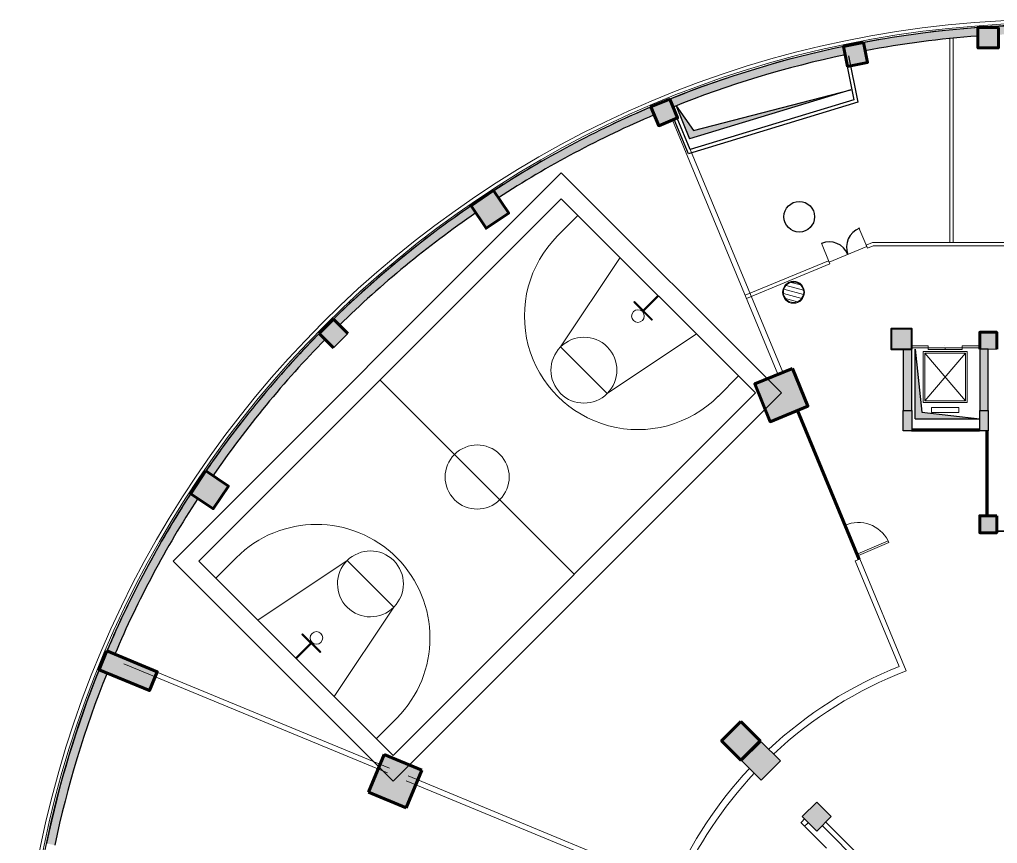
# Model space of a CAD drawing. Header units: inches. Extents: x -7958 to 7064, y 2 to 5825.
# Drawn here: x -7958 to -5081, y 3400 to 5825 of the extents above; entities that cross this region are included whole.
import ezdxf

# ---------------------------------------------------------------- set-up
doc = ezdxf.new("R2010")
doc.units = ezdxf.units.IN
doc.header["$MEASUREMENT"] = 0
doc.header["$PDMODE"] = 2
doc.header["$PDSIZE"] = 0.1
doc.linetypes.add('DUZ', pattern=[0])
doc.layers.add('00-DIŞCAM', color=7, linetype='Continuous', lineweight=35, true_color=0x0061c2)
doc.layers.add('A-CAM', color=4, linetype='Continuous')
for name, color, linetype, lineweight in [('K-P', 1, 'Continuous', 20), ('KOL', 4, 'Continuous', 20), ('M-CAM', 142, 'Continuous', 15), ('M-CEVRE', 57, 'DUZ', 13), ('S-DUVAR', 7, 'Continuous', 20), ('SOLID', 15, 'Continuous', 30)]:
    doc.layers.add(name, color=color, linetype=linetype, lineweight=lineweight)

msp = doc.modelspace()

# ---------------------------------------------------------------- hatches: boundary and pattern name
at = {"layer": 'M-CAM'}
h = msp.add_hatch(dxfattribs=at)
h.set_pattern_fill('ANSI31', color=256, scale=100, angle=-60, style=0)
h.set_pattern_definition([(345, (113854.477, -337795.905), (3.23523806, 12.07407283), [])])
edge = h.paths.add_edge_path()
edge.add_arc((-5681, 5022.1), 30, 0, 360)
at = {"layer": 'SOLID'}
for points in [[(-4292.7, 5745.6), (-4292.7, 5745.6), (-4292.7, 5745.6), (-4304.4, 5686.7), (-4363.2, 5698.4), (-4356.4, 5732.6, 0.027867), (-4688.3, 5776.2), (-4688.3, 5741.3), (-4748.3, 5741.3), (-4748.3, 5780.1, 0.011239), (-4883.3, 5784.5), (-4883.3, 5749.5), (-4943.3, 5749.5), (-4943.3, 5784.5, 0.011239), (-5078.3, 5780.1), (-5078.3, 5741.3), (-5138.3, 5741.3), (-5138.3, 5776.2, 0.027862), (-5470.1, 5732.6), (-5463.3, 5698.4), (-5522.1, 5686.7), (-5533.8, 5745.6), (-5475, 5757.3), (-5475, 5757.3), (-5474.9, 5757.1, -0.027729), (-5138.3, 5801.3, -0.007842), (-4943.3, 5809.5), (-4943.3, 5809.5), (-4883.3, 5809.5, -0.007842), (-4688.3, 5801.3, -0.027692), (-4351.5, 5757.3)], [(-4304.4, 5686.7), (-4363.2, 5698.4), (-4356.4, 5732.6, 0.027867), (-4688.3, 5776.2), (-4688.3, 5741.3), (-4748.3, 5741.3), (-4748.3, 5780.1, 0.011239), (-4883.3, 5784.5), (-4883.3, 5749.5), (-4943.3, 5749.5), (-4943.3, 5784.5, 0.011239), (-5078.3, 5780.1), (-5078.3, 5741.3), (-5138.3, 5741.3), (-5138.3, 5776.2, 0.027862), (-5470.1, 5732.6), (-5463.3, 5698.4), (-5522.1, 5686.7), (-5528.9, 5720.9), (-5528.9, 5720.9), (-5528.9, 5720.9), (-5533.8, 5745.6), (-5475, 5757.3), (-5475, 5757.3), (-5474.9, 5757.1, -0.028038), (-5138.3, 5801.3, -0.016048), (-4943.3, 5809.5), (-4943.3, 5809.5), (-4883.3, 5809.5, -0.016108), (-4688.3, 5801.3, -0.028043), (-4351.5, 5757.1), (-4351.5, 5757.3), (-4292.7, 5745.6)], [(-4304.4, 5686.7), (-4363.2, 5698.4), (-4356.4, 5732.6, 0.027867), (-4688.3, 5776.2), (-4688.3, 5741.3), (-4748.3, 5741.3), (-4748.3, 5780.1, 0.011239), (-4883.3, 5784.5), (-4883.3, 5749.5), (-4943.3, 5749.5), (-4943.3, 5784.5, 0.011239), (-5078.3, 5780.1), (-5078.3, 5741.3), (-5138.3, 5741.3), (-5138.3, 5776.2, 0.027862), (-5470.1, 5732.6), (-5463.3, 5698.4), (-5522.1, 5686.7), (-5528.9, 5720.9), (-5528.9, 5720.9), (-5528.9, 5720.9), (-5533.8, 5745.6), (-5475, 5757.3), (-5475, 5757.3), (-5474.9, 5757.1, -0.028038), (-5138.3, 5801.3, -0.016048), (-4943.3, 5809.5), (-4943.3, 5809.5), (-4883.3, 5809.5, -0.016108), (-4688.3, 5801.3, -0.028043), (-4351.5, 5757.1), (-4351.5, 5757.3), (-4292.7, 5745.6)], [(-5138.3, 5776.2), (-5138.3, 5801.3, 0.028038), (-5474.9, 5757.1), (-5470.1, 5732.6, -0.027862)], [(-5138.3, 5776.2), (-5138.3, 5801.3, 0.028038), (-5474.9, 5757.1), (-5470.1, 5732.6, -0.027862)], [(-5138.3, 5741.3), (-5078.3, 5741.3), (-5078.3, 5801.3), (-5138.3, 5801.3)], [(-5138.3, 5741.3), (-5078.3, 5741.3), (-5078.3, 5801.3), (-5138.3, 5801.3)], [(-5475, 5757.3), (-5533.8, 5745.6), (-5522.1, 5686.7), (-5463.3, 5698.4)], [(-5475, 5757.3), (-5533.8, 5745.6), (-5522.1, 5686.7), (-5463.3, 5698.4)], [(-5528.9, 5720.9), (-5533.8, 5745.4, 0.044165), (-6045, 5590.3), (-6035.5, 5567.2, -0.044124)], [(-5528.9, 5720.9), (-5533.8, 5745.4, 0.044165), (-6045, 5590.3), (-6035.5, 5567.2, -0.044124)], [(-5528.9, 5720.9), (-5533.8, 5745.4, 0.044165), (-6045, 5590.3), (-6035.5, 5567.2, -0.044124)], [(-5510.5, 5618.6), (-5975, 5498.4), (-6023.2, 5566.8, 0.000097), (-6024.3, 5566.3), (-5986.7, 5474)], [(-6045.1, 5590.5), (-6100.5, 5567.5), (-6077.6, 5512.1), (-6022.1, 5535)], [(-6022.1, 5535), (-6045.1, 5590.5), (-6100.5, 5567.5), (-6077.6, 5512.1)], [(-6022.1, 5535), (-6045.1, 5590.5), (-6100.5, 5567.5), (-6077.6, 5512.1)], [(-6090.9, 5544.3), (-6100.5, 5567.4, 0.043339), (-6563.2, 5321), (-6549.3, 5300.2, -0.043291)], [(-6563.2, 5321), (-6549.3, 5300.2, -0.043291), (-6090.9, 5544.3), (-6100.5, 5567.4, 0.043339)], [(-6563.2, 5321), (-6549.3, 5300.2, -0.043291), (-6090.9, 5544.3), (-6100.5, 5567.4, 0.043339)], [(-6585.5, 5210.3), (-6518.9, 5254.7), (-6563.4, 5321.2), (-6629.9, 5276.8)], [(-6585.5, 5210.3), (-6518.9, 5254.7), (-6563.4, 5321.2), (-6629.9, 5276.8)], [(-6585.5, 5210.3), (-6518.9, 5254.7), (-6563.4, 5321.2), (-6629.9, 5276.8)], [(-6615.9, 5255.8), (-6629.8, 5276.6, 0.042512), (-7027.3, 4950.3), (-7034.4, 4943.2), (-7016.8, 4925.6, -0.043291)], [(-6615.9, 5255.8), (-6629.8, 5276.6, 0.042512), (-7027.3, 4950.3), (-7034.4, 4943.2), (-7016.8, 4925.6, -0.043291)], [(-6615.9, 5255.8), (-6629.8, 5276.6, 0.042512), (-7027.3, 4950.3), (-7034.4, 4943.2), (-7016.8, 4925.6, -0.043291)], [(-7034.4, 4943.2), (-7077, 4900.9), (-7034.6, 4858.5), (-6992.1, 4900.9)], [(-7077, 4900.9), (-7034.6, 4858.5), (-6992.1, 4900.9), (-7034.4, 4943.2)], [(-7077, 4900.9), (-7034.6, 4858.5), (-6992.1, 4900.9), (-7034.4, 4943.2)], [(-7059.2, 4883.2), (-7076.9, 4900.9, 0.043339), (-7410.2, 4496.1), (-7389.4, 4482.2, -0.043291)], [(-7059.2, 4883.2), (-7076.9, 4900.9, 0.043339), (-7410.2, 4496.1), (-7389.4, 4482.2, -0.043291)], [(-7059.2, 4883.2), (-7076.9, 4900.9, 0.043339), (-7410.2, 4496.1), (-7389.4, 4482.2, -0.043291)], [(-5393.3, 4854.6), (-5333.3, 4854.6), (-5333.3, 4914.6), (-5393.3, 4914.6)], [(-5333.3, 4914.6), (-5393.3, 4914.6), (-5393.3, 4854.6), (-5333.3, 4854.6)], [(-5333.3, 4914.6), (-5393.3, 4914.6), (-5393.3, 4854.6), (-5333.3, 4854.6)], [(-5083.3, 4904.6), (-5133.3, 4904.6), (-5133.3, 4854.6), (-5108.3, 4854.6), (-5083.3, 4854.6)], [(-5083.3, 4904.6), (-5133.3, 4904.6), (-5133.3, 4854.6), (-5108.3, 4854.6), (-5083.3, 4854.6)], [(-5083.3, 4904.6), (-5133.3, 4904.6), (-5133.3, 4854.6), (-5108.3, 4854.6), (-5083.3, 4854.6)], [(-5333.3, 4674.6), (-5333.3, 4854.6), (-5358.3, 4854.6), (-5358.3, 4674.6)], [(-5333.3, 4854.6), (-5358.3, 4854.6), (-5358.3, 4674.6), (-5333.3, 4674.6)], [(-5333.3, 4854.6), (-5358.3, 4854.6), (-5358.3, 4674.6), (-5333.3, 4674.6)], [(-5133.3, 4674.6), (-5108.3, 4674.6), (-5108.3, 4854.6), (-5133.3, 4854.6)], [(-5133.3, 4674.6), (-5108.3, 4674.6), (-5108.3, 4854.6), (-5133.3, 4854.6)], [(-5133.3, 4674.6), (-5108.3, 4674.6), (-5108.3, 4854.6), (-5133.3, 4854.6)], [(-5684.5, 4798.2), (-5795.3, 4752.3), (-5749.4, 4641.4), (-5638.5, 4687.3)], [(-5684.5, 4798.2), (-5795.3, 4752.3), (-5749.4, 4641.4), (-5638.5, 4687.3)], [(-5684.5, 4798.2), (-5795.3, 4752.3), (-5749.4, 4641.4), (-5638.5, 4687.3)], [(-5333.3, 4614.6), (-5333.3, 4674.6), (-5358.3, 4674.6), (-5358.3, 4614.6)], [(-5333.3, 4614.6), (-5333.3, 4674.6), (-5358.3, 4674.6), (-5358.3, 4614.6)], [(-5333.3, 4614.6), (-5333.3, 4674.6), (-5358.3, 4674.6), (-5358.3, 4614.6)], [(-5108.3, 4674.6), (-5133.3, 4674.6), (-5133.3, 4614.6), (-5108.3, 4614.6)], [(-5108.3, 4614.6), (-5108.3, 4674.6), (-5133.3, 4674.6), (-5133.3, 4614.6)], [(-5108.3, 4614.6), (-5108.3, 4674.6), (-5133.3, 4674.6), (-5133.3, 4614.6)], [(-7343.9, 4451.8), (-7410.4, 4496.3), (-7454.6, 4429.6, 0.000022), (-7454.8, 4429.4), (-7388.3, 4385.3)], [(-7343.9, 4451.8), (-7410.4, 4496.3), (-7454.6, 4429.6, 0.000022), (-7454.8, 4429.4), (-7388.3, 4385.3)], [(-7343.9, 4451.8), (-7410.4, 4496.3), (-7454.6, 4429.6, 0.000022), (-7454.8, 4429.4), (-7388.3, 4385.3)], [(-7433.9, 4415.6), (-7454.8, 4429.4, 0.043317), (-7701, 3966.8), (-7677.9, 3957.3, -0.043276)], [(-7701, 3966.8), (-7677.9, 3957.3, -0.043276), (-7433.9, 4415.6), (-7454.8, 4429.4, 0.043317)], [(-7701, 3966.8), (-7677.9, 3957.3, -0.043276), (-7433.9, 4415.6), (-7454.8, 4429.4, 0.043317)], [(-5133.3, 4314.6), (-5083.3, 4314.6), (-5083.3, 4364.6), (-5133.3, 4364.6)], [(-5133.3, 4314.6), (-5083.3, 4314.6), (-5083.3, 4364.6), (-5133.3, 4364.6)], [(-5133.3, 4314.6), (-5083.3, 4314.6), (-5083.3, 4364.6), (-5133.3, 4364.6)], [(-7879, 3400.2), (-7854.5, 3395.3, -0.044124), (-7700.9, 3901.8), (-7724, 3911.4, 0.044165)], [(-7700.9, 3901.8), (-7724, 3911.4, 0.044165), (-7879, 3400.2), (-7854.5, 3395.3, -0.044124)], [(-7700.9, 3901.8), (-7724, 3911.4, 0.044165), (-7879, 3400.2), (-7854.5, 3395.3, -0.044124)], [(-5779.5, 3702.4), (-5836, 3759), (-5892.6, 3702.4), (-5836, 3645.8)], [(-5892.6, 3702.4), (-5836, 3645.8), (-5779.5, 3702.4), (-5836, 3759)], [(-5892.6, 3702.4), (-5836, 3645.8), (-5779.5, 3702.4), (-5836, 3759)], [(-5719.6, 3643.2), (-5776.2, 3699.7), (-5832.7, 3643.1), (-5776.1, 3586.6)], [(-5719.6, 3643.2), (-5776.2, 3699.7), (-5832.7, 3643.1), (-5776.1, 3586.6)], [(-6931.8, 3550.8), (-6821, 3504.9), (-6775, 3615.7), (-6885.9, 3661.7)], [(-6821, 3504.9), (-6775, 3615.7), (-6885.9, 3661.7), (-6931.8, 3550.8)], [(-6821, 3504.9), (-6775, 3615.7), (-6885.9, 3661.7), (-6931.8, 3550.8)], [(-5612.9, 3436.6), (-5570.4, 3479.1), (-5612.9, 3521.6), (-5655.3, 3479.1)], [(-5612.9, 3436.6), (-5570.4, 3479.1), (-5612.9, 3521.6), (-5655.3, 3479.1)]]:
    msp.add_hatch(color=256, dxfattribs=at).paths.add_polyline_path(points)
h = msp.add_hatch(color=256, dxfattribs=at)
h.paths.add_polyline_path([(-5303.3, 4669.6), (-5323.3, 4854.6), (-5323.3, 4649.6), (-5181.3, 4649.6), (-5180.2, 4655.2)])
h.paths.add_polyline_path([(-5180.2, 4655.2), (-5181.3, 4649.6), (-5133.3, 4649.6)])
h = msp.add_hatch(color=256, dxfattribs=at)
h.paths.add_polyline_path([(-7553.3, 3905.7), (-7673.3, 3955.4, 0.002501), (-7684.9, 3927.7), (-7564.7, 3877.9)])
h.paths.add_polyline_path([(-7684.9, 3927.7, 0.002499), (-7696.2, 3899.9), (-7576.1, 3850.2), (-7564.7, 3877.9)])
h.paths.add_polyline_path([(-7684.9, 3927.7), (-7712.6, 3939.2), (-7724.1, 3911.5), (-7696.2, 3899.9, -0.002499)])
h.paths.add_polyline_path([(-7673.3, 3955.4), (-7677.9, 3957.3), (-7677.9, 3957.3), (-7677.9, 3957.3), (-7701.1, 3966.9), (-7712.6, 3939.2), (-7684.9, 3927.7, -0.002501)])
h = msp.add_hatch(color=256, dxfattribs=at)
h.paths.add_polyline_path([(-7673.3, 3955.3), (-7701.1, 3966.9), (-7712.6, 3939.2), (-7684.9, 3927.7, -0.0025)])
h.paths.add_polyline_path([(-7684.9, 3927.7), (-7712.6, 3939.2), (-7724.1, 3911.5), (-7696.2, 3899.9, -0.0025)])
h.paths.add_polyline_path([(-7684.9, 3927.7, 0.0025), (-7696.2, 3899.9), (-7576.1, 3850.2), (-7564.7, 3877.9)])
h.paths.add_polyline_path([(-7673.3, 3955.3, 0.0025), (-7684.9, 3927.7), (-7564.7, 3877.9), (-7553.3, 3905.7)])
h = msp.add_hatch(color=256, dxfattribs=at)
h.paths.add_polyline_path([(-7673.3, 3955.3), (-7701.1, 3966.9), (-7712.6, 3939.2), (-7684.9, 3927.7, -0.0025)])
h.paths.add_polyline_path([(-7684.9, 3927.7), (-7712.6, 3939.2), (-7724.1, 3911.5), (-7696.2, 3899.9, -0.0025)])
h.paths.add_polyline_path([(-7684.9, 3927.7, 0.0025), (-7696.2, 3899.9), (-7576.1, 3850.2), (-7564.7, 3877.9)])
h.paths.add_polyline_path([(-7673.3, 3955.3, 0.0025), (-7684.9, 3927.7), (-7564.7, 3877.9), (-7553.3, 3905.7)])

# ---------------------------------------------------------------- linework, layer by layer
at = {"layer": '00-DIŞCAM', "ltscale": 10}
for p, q in [((-5671.6, 4673.6), (-5490.3, 4235.3)), ((-5667, 4675.6), (-5485.7, 4237.2)), ((-5134, 4619.6), (-5334, 4619.5)), ((-5134, 4614.6), (-5334, 4614.5)), ((-5114, 4614.6), (-5113.9, 4364.6)), ((-5109, 4614.6), (-5108.9, 4364.6)), ((-4743.9, 4319.7), (-5083.9, 4319.6)), ((-5083.9, 4319.6), (-5083.9, 4319.6))]:
    msp.add_line(p, q, dxfattribs=at)
at = {"layer": 'A-CAM'}
for p, q in [((-5648.6, 3472.4), (-5634.1, 3457.9)), ((-5647.7, 3450.3), (-5583.8, 3386.5))]:
    msp.add_line(p, q, dxfattribs=at)
for centre, start, end in [((-5465, 5155.1), 111.6735, 201.1508), ((-5576.4, 5110.5), 22.4754, 111.9527)]:
    msp.add_arc(centre, 60, start, end, dxfattribs=at)
at = {"layer": 'Defpoints', "color": 6}
msp.add_circle((-5664.1, 5244.4), 45, dxfattribs=at)
at = {"layer": 'K-P', "color": 1, "true_color": 0xff0f0f}
msp.add_arc((-4913.3, 2779.6), 3030, 336.9327, 180.5673, dxfattribs=at)
at = {"layer": 'KOL', "linetype": 'Continuous', "lineweight": -2, "ltscale": 10}
for p, q in [((-5475, 5757.3), (-5533.8, 5745.6)), ((-5475, 5757.3), (-5533.8, 5745.6)), ((-5475, 5757.3), (-5533.8, 5745.6)), ((-5463.3, 5698.4), (-5475, 5757.3)), ((-5463.3, 5698.4), (-5475, 5757.3)), ((-5463.3, 5698.4), (-5475, 5757.3)), ((-5533.8, 5745.6), (-5522.1, 5686.7)), ((-5533.8, 5745.6), (-5522.1, 5686.7)), ((-5533.8, 5745.6), (-5522.1, 5686.7)), ((-5522.1, 5686.7), (-5463.3, 5698.4)), ((-5522.1, 5686.7), (-5463.3, 5698.4)), ((-5522.1, 5686.7), (-5463.3, 5698.4)), ((-6045.1, 5590.5), (-6100.5, 5567.5)), ((-6045.1, 5590.5), (-6100.5, 5567.5)), ((-6045.1, 5590.5), (-6100.5, 5567.5)), ((-6100.5, 5567.5), (-6077.6, 5512.1)), ((-6100.5, 5567.5), (-6077.6, 5512.1)), ((-6100.5, 5567.5), (-6077.6, 5512.1)), ((-6077.6, 5512.1), (-6022.1, 5535)), ((-6077.6, 5512.1), (-6022.1, 5535)), ((-6077.6, 5512.1), (-6022.1, 5535)), ((-6571.7, 5315.7), (-6621.6, 5282.3)), ((-6571.7, 5315.7), (-6621.6, 5282.3)), ((-6571.7, 5315.7), (-6621.6, 5282.3)), ((-7034.6, 4943.4), (-7077, 4901)), ((-7034.6, 4943.4), (-7077, 4901)), ((-7034.6, 4943.4), (-7077, 4901)), ((-6992.2, 4901), (-7034.6, 4943.4)), ((-6992.2, 4901), (-7034.6, 4943.4)), ((-6992.2, 4901), (-7034.6, 4943.4)), ((-7077, 4901), (-7034.6, 4858.5)), ((-7077, 4901), (-7034.6, 4858.5)), ((-7077, 4901), (-7034.6, 4858.5))]:
    msp.add_line(p, q, dxfattribs=at)
at = {"layer": 'KOL', "ltscale": 100}
for p, q in [((-6045.1, 5590.5), (-6100.5, 5567.5)), ((-6045.1, 5590.5), (-6100.5, 5567.5)), ((-6045.1, 5590.5), (-6100.5, 5567.5)), ((-6100.5, 5567.5), (-6077.6, 5512.1)), ((-6100.5, 5567.5), (-6077.6, 5512.1)), ((-6100.5, 5567.5), (-6077.6, 5512.1)), ((-6077.6, 5512.1), (-6022.1, 5535)), ((-6077.6, 5512.1), (-6022.1, 5535)), ((-6077.6, 5512.1), (-6022.1, 5535))]:
    msp.add_line(p, q, dxfattribs=at)
at = {"layer": 'KOL', "lineweight": 60, "ltscale": 100}
for p, q in [((-7034.4, 4943.2), (-7077, 4900.9)), ((-7034.4, 4943.2), (-7077, 4900.9)), ((-7034.4, 4943.2), (-7077, 4900.9)), ((-6992.1, 4900.9), (-7034.6, 4943.4)), ((-6992.1, 4900.9), (-7034.6, 4943.4)), ((-6992.1, 4900.9), (-7034.6, 4943.4)), ((-7077, 4900.9), (-7034.6, 4858.5)), ((-7077, 4900.9), (-7034.6, 4858.5)), ((-7077, 4900.9), (-7034.6, 4858.5)), ((-6885.9, 3661.7), (-6931.8, 3550.8)), ((-6885.9, 3661.7), (-6931.8, 3550.8)), ((-6885.9, 3661.7), (-6931.8, 3550.8)), ((-6775, 3615.7), (-6885.9, 3661.7)), ((-6775, 3615.7), (-6885.9, 3661.7)), ((-6775, 3615.7), (-6885.9, 3661.7)), ((-6821, 3504.9), (-6775, 3615.7)), ((-6821, 3504.9), (-6775, 3615.7)), ((-6821, 3504.9), (-6775, 3615.7)), ((-6931.8, 3550.8), (-6821, 3504.9)), ((-6931.8, 3550.8), (-6821, 3504.9)), ((-6931.8, 3550.8), (-6821, 3504.9))]:
    msp.add_line(p, q, dxfattribs=at)
for points in [[(-5078.3, 5801.3), (-5138.3, 5801.3), (-5138.3, 5741.3), (-5078.3, 5741.3)], [(-5078.3, 5801.3), (-5138.3, 5801.3), (-5138.3, 5741.3), (-5078.3, 5741.3)], [(-5078.3, 5801.3), (-5138.3, 5801.3), (-5138.3, 5741.3), (-5078.3, 5741.3)], [(-5475, 5757.3), (-5533.8, 5745.6), (-5522.1, 5686.7), (-5463.3, 5698.4)], [(-5475, 5757.3), (-5533.8, 5745.6), (-5522.1, 5686.7), (-5463.3, 5698.4)], [(-5475, 5757.3), (-5533.8, 5745.6), (-5522.1, 5686.7), (-5463.3, 5698.4)], [(-6045.1, 5590.5), (-6100.5, 5567.5), (-6077.6, 5512.1), (-6022.1, 5535)], [(-6045.1, 5590.5), (-6100.5, 5567.5), (-6077.6, 5512.1), (-6022.1, 5535)], [(-6045.1, 5590.5), (-6100.5, 5567.5), (-6077.6, 5512.1), (-6022.1, 5535)], [(-6563.4, 5321.2), (-6629.9, 5276.8), (-6585.5, 5210.3), (-6518.9, 5254.7)], [(-6563.4, 5321.2), (-6629.9, 5276.8), (-6585.5, 5210.3), (-6518.9, 5254.7)], [(-6563.4, 5321.2), (-6629.9, 5276.8), (-6585.5, 5210.3), (-6518.9, 5254.7)], [(-5684.5, 4798.2), (-5795.3, 4752.3), (-5749.4, 4641.4), (-5638.5, 4687.3)], [(-5684.5, 4798.2), (-5795.3, 4752.3), (-5749.4, 4641.4), (-5638.5, 4687.3)], [(-5684.5, 4798.2), (-5795.3, 4752.3), (-5749.4, 4641.4), (-5638.5, 4687.3)], [(-5083.3, 4364.6), (-5083.3, 4314.6), (-5133.3, 4314.6), (-5133.3, 4364.6)], [(-5083.3, 4364.6), (-5083.3, 4314.6), (-5133.3, 4314.6), (-5133.3, 4364.6)], [(-5083.3, 4364.6), (-5083.3, 4314.6), (-5133.3, 4314.6), (-5133.3, 4364.6)], [(-7701.1, 3966.9), (-7724.1, 3911.5), (-7576.1, 3850.2), (-7553.3, 3905.7)], [(-7701.1, 3966.9), (-7724.1, 3911.5), (-7576.1, 3850.2), (-7553.3, 3905.7)], [(-7701.1, 3966.9), (-7724.1, 3911.5), (-7576.1, 3850.2), (-7553.3, 3905.7)], [(-5836, 3759), (-5892.6, 3702.4), (-5836, 3645.8), (-5779.5, 3702.4)], [(-5836, 3759), (-5892.6, 3702.4), (-5836, 3645.8), (-5779.5, 3702.4)], [(-5836, 3759), (-5892.6, 3702.4), (-5836, 3645.8), (-5779.5, 3702.4)]]:
    msp.add_lwpolyline(points, close=True, dxfattribs=at)
at = {"layer": 'KOL', "ltscale": 100}
for points in [[(-5533.8, 5745.6), (-5522.1, 5686.7), (-5463.3, 5698.4), (-5475, 5757.3)], [(-5533.8, 5745.6), (-5522.1, 5686.7), (-5463.3, 5698.4), (-5475, 5757.3)], [(-5533.8, 5745.6), (-5522.1, 5686.7), (-5463.3, 5698.4), (-5475, 5757.3)], [(-6022.1, 5535), (-6045.1, 5590.5)], [(-6022.1, 5535), (-6045.1, 5590.5)], [(-6022.1, 5535), (-6045.1, 5590.5)], [(-6629.9, 5276.8), (-6585.5, 5210.3), (-6518.9, 5254.7), (-6563.4, 5321.2)], [(-6629.9, 5276.8), (-6585.5, 5210.3), (-6518.9, 5254.7), (-6563.4, 5321.2)], [(-6629.9, 5276.8), (-6585.5, 5210.3), (-6518.9, 5254.7), (-6563.4, 5321.2)], [(-5333.3, 4914.6), (-5393.3, 4914.6), (-5393.3, 4854.6), (-5333.3, 4854.6)], [(-5333.3, 4914.6), (-5393.3, 4914.6), (-5393.3, 4854.6), (-5333.3, 4854.6)], [(-5333.3, 4914.6), (-5393.3, 4914.6), (-5393.3, 4854.6), (-5333.3, 4854.6)], [(-5083.3, 4854.6), (-5133.3, 4854.6), (-5133.3, 4904.6), (-5083.3, 4904.6), (-5133.3, 4904.6), (-5133.3, 4854.6), (-5083.3, 4854.6), (-5083.3, 4904.6)], [(-5083.3, 4854.6), (-5133.3, 4854.6), (-5133.3, 4904.6), (-5083.3, 4904.6), (-5133.3, 4904.6), (-5133.3, 4854.6), (-5083.3, 4854.6), (-5083.3, 4904.6)], [(-5083.3, 4854.6), (-5133.3, 4854.6), (-5133.3, 4904.6), (-5083.3, 4904.6), (-5133.3, 4904.6), (-5133.3, 4854.6), (-5083.3, 4854.6), (-5083.3, 4904.6)], [(-7410.4, 4496.3), (-7343.9, 4451.8), (-7388.3, 4385.3), (-7454.8, 4429.4)], [(-7410.4, 4496.3), (-7343.9, 4451.8), (-7388.3, 4385.3), (-7454.8, 4429.4)], [(-7410.4, 4496.3), (-7343.9, 4451.8), (-7388.3, 4385.3), (-7454.8, 4429.4)], [(-5892.6, 3702.4), (-5836, 3645.8), (-5779.5, 3702.4), (-5836, 3759)], [(-5892.6, 3702.4), (-5836, 3645.8), (-5779.5, 3702.4), (-5836, 3759)], [(-5892.6, 3702.4), (-5836, 3645.8), (-5779.5, 3702.4), (-5836, 3759)], [(-5776.2, 3699.7), (-5832.7, 3643.1), (-5776.1, 3586.6), (-5719.6, 3643.2)], [(-5776.2, 3699.7), (-5832.7, 3643.1), (-5776.1, 3586.6), (-5719.6, 3643.2)], [(-6931.8, 3550.8), (-6821, 3504.9), (-6775, 3615.7), (-6885.9, 3661.7)], [(-6931.8, 3550.8), (-6821, 3504.9), (-6775, 3615.7), (-6885.9, 3661.7)], [(-6931.8, 3550.8), (-6821, 3504.9), (-6775, 3615.7), (-6885.9, 3661.7)], [(-5655.3, 3479.1), (-5612.9, 3521.6), (-5570.4, 3479.1), (-5612.9, 3436.6)], [(-5655.3, 3479.1), (-5612.9, 3521.6), (-5570.4, 3479.1), (-5612.9, 3436.6)]]:
    msp.add_lwpolyline(points, close=True, dxfattribs=at)
for points in [[(-7034.4, 4943.2), (-7077, 4900.9), (-7034.6, 4858.5), (-6992.1, 4900.9), (-7034.6, 4943.4)], [(-7034.4, 4943.2), (-7077, 4900.9), (-7034.6, 4858.5), (-6992.1, 4900.9), (-7034.6, 4943.4)], [(-7034.4, 4943.2), (-7077, 4900.9), (-7034.6, 4858.5), (-6992.1, 4900.9), (-7034.6, 4943.4)], [(-7701.1, 3966.9), (-7724.1, 3911.5), (-7576.1, 3850.2), (-7553.3, 3905.7)], [(-7701.1, 3966.9), (-7724.1, 3911.5), (-7576.1, 3850.2), (-7553.3, 3905.7)], [(-7701.1, 3966.9), (-7724.1, 3911.5), (-7576.1, 3850.2), (-7553.3, 3905.7)]]:
    msp.add_lwpolyline(points, dxfattribs=at)
at = {"layer": 'KOL', "lineweight": 40, "ltscale": 100}
msp.add_lwpolyline([(-5333.3, 4854.6), (-5333.3, 4914.6), (-5393.3, 4914.6), (-5393.3, 4854.6)], close=True, dxfattribs=at)
msp.add_lwpolyline([(-5333.3, 4854.6), (-5333.3, 4914.6), (-5393.3, 4914.6), (-5393.3, 4854.6)], close=True, dxfattribs=at)
msp.add_lwpolyline([(-5333.3, 4854.6), (-5333.3, 4914.6), (-5393.3, 4914.6), (-5393.3, 4854.6)], close=True, dxfattribs=at)
at = {"layer": 'KOL', "lineweight": 60, "ltscale": 100}
for points in [[(-5083.3, 4854.6), (-5083.3, 4904.6), (-5133.3, 4904.6), (-5133.3, 4854.6)], [(-5083.3, 4854.6), (-5083.3, 4904.6), (-5133.3, 4904.6), (-5133.3, 4854.6)], [(-5083.3, 4854.6), (-5083.3, 4904.6), (-5133.3, 4904.6), (-5133.3, 4854.6)], [(-7410.4, 4496.3), (-7343.9, 4451.8), (-7388.3, 4385.3), (-7454.8, 4429.4), (-7410.4, 4496.3)], [(-7410.4, 4496.3), (-7343.9, 4451.8), (-7388.3, 4385.3), (-7454.8, 4429.4), (-7410.4, 4496.3)], [(-7410.4, 4496.3), (-7343.9, 4451.8), (-7388.3, 4385.3), (-7454.8, 4429.4), (-7410.4, 4496.3)]]:
    msp.add_lwpolyline(points, dxfattribs=at)
at = {"layer": 'KOL', "linetype": 'Continuous', "lineweight": -2, "ltscale": 10}
for points in [[(-5333.3, 4674.6), (-5333.3, 4854.6), (-5358.3, 4854.6), (-5358.3, 4674.6)], [(-5333.3, 4674.6), (-5333.3, 4854.6), (-5358.3, 4854.6), (-5358.3, 4674.6)], [(-5333.3, 4674.6), (-5333.3, 4854.6), (-5358.3, 4854.6), (-5358.3, 4674.6)], [(-5108.3, 4674.6), (-5108.3, 4854.6), (-5133.3, 4854.6), (-5133.3, 4674.6)], [(-5108.3, 4674.6), (-5108.3, 4854.6), (-5133.3, 4854.6), (-5133.3, 4674.6)], [(-5108.3, 4674.6), (-5108.3, 4854.6), (-5133.3, 4854.6), (-5133.3, 4674.6)], [(-5358.3, 4614.6), (-5358.3, 4674.6), (-5333.3, 4674.6), (-5333.3, 4614.6), (-5358.3, 4614.6)], [(-5358.3, 4614.6), (-5358.3, 4674.6), (-5333.3, 4674.6), (-5333.3, 4614.6), (-5358.3, 4614.6)], [(-5358.3, 4614.6), (-5358.3, 4674.6), (-5333.3, 4674.6), (-5333.3, 4614.6), (-5358.3, 4614.6)], [(-5133.3, 4614.6), (-5133.3, 4674.6), (-5108.3, 4674.6), (-5108.3, 4614.6), (-5133.3, 4614.6)], [(-5133.3, 4614.6), (-5133.3, 4674.6), (-5108.3, 4674.6), (-5108.3, 4614.6), (-5133.3, 4614.6)], [(-5133.3, 4614.6), (-5133.3, 4674.6), (-5108.3, 4674.6), (-5108.3, 4614.6), (-5133.3, 4614.6)]]:
    msp.add_lwpolyline(points, dxfattribs=at)
for centre, radius, start, end in [((-4913.3, 2779.6), 3030, 94.2586, 100.6827), ((-4913.3, 2779.6), 3030, 94.2586, 100.6827), ((-4908.9, 2746.1), 3063.7, 94.2939, 100.6426), ((-4778.9, -410.4), 6222, 91.51353, 93.31086), ((-4912.8, 2768.5), 3041.1, 90.5717, 94.2515), ((-4912.8, 2768.5), 3041.1, 90.5717, 94.2515), ((-4913.3, 2779.6), 3005, 94.2941, 100.678), ((-4913.3, 2779.6), 3005, 94.2941, 100.678), ((-4913.3, 2779.6), 3005, 94.2941, 100.678), ((-4913.3, 2779.6), 3030, 101.8173, 111.9327), ((-4913.3, 2779.6), 3030, 101.8173, 111.9327), ((-4913.3, 2779.6), 3030, 101.822, 111.928), ((-4913.3, 2779.6), 3005, 101.822, 111.928), ((-4913.3, 2779.6), 3005, 101.822, 111.928), ((-4913.3, 2779.6), 3005, 101.822, 111.928), ((-4913.3, 2779.6), 3030, 113.0673, 122.9936), ((-4913.3, 2779.6), 3030, 113.0673, 122.9936), ((-4913.3, 2779.6), 3030, 113.072, 122.9873), ((-4913.3, 2779.6), 3005, 113.072, 122.9873), ((-4913.3, 2779.6), 3005, 113.072, 122.9873), ((-4913.3, 2779.6), 3005, 113.072, 122.9873), ((-4913.3, 2779.6), 3030, 124.5064, 134.4327), ((-4913.3, 2779.6), 3030, 124.5064, 134.4327), ((-4913.3, 2779.6), 3030, 124.5127, 134.428), ((-4913.3, 2779.6), 3005, 124.5127, 134.428), ((-4913.3, 2779.6), 3005, 124.5127, 134.428), ((-4913.3, 2779.6), 3005, 124.5127, 134.428), ((-4913.3, 2779.6), 3030, 135.5673, 145.4936), ((-4913.3, 2779.6), 3030, 135.5673, 145.4936), ((-4913.3, 2779.6), 3030, 135.572, 145.4873), ((-4913.3, 2779.6), 3005, 135.572, 145.4873), ((-4913.3, 2779.6), 3005, 135.572, 145.4873), ((-4913.3, 2779.6), 3005, 135.572, 145.4873), ((-4913.3, 2779.6), 3030, 147.0114, 156.9327), ((-4913.3, 2779.6), 3030, 147.0114, 156.9327), ((-4913.3, 2779.6), 3030, 147.0161, 156.928), ((-4913.3, 2779.6), 3005, 147.0161, 156.928), ((-4913.3, 2779.6), 3005, 147.0161, 156.928), ((-4913.3, 2779.6), 3005, 147.0161, 156.928), ((-4913.3, 2779.6), 3030, 158.0673, 168.1827), ((-4913.3, 2779.6), 3030, 158.0673, 168.1827), ((-4913.3, 2779.6), 3030, 158.072, 168.178), ((-4913.3, 2779.6), 3005, 158.072, 168.178), ((-4913.3, 2779.6), 3005, 158.072, 168.178), ((-4913.3, 2779.6), 3005, 158.072, 168.178)]:
    msp.add_arc(centre, radius, start, end, dxfattribs=at)
at = {"layer": 'M-CAM', "color": 7, "ltscale": 10}
for p, q in [((-5489.1, 5211.7), (-5465.5, 5156.6)), ((-5598.8, 5166.2), (-5576.5, 5110.5)), ((-5576.4, 5110.5), (-5465.5, 5156.4))]:
    msp.add_line(p, q, dxfattribs=at)
at = {"layer": 'M-CAM', "ltscale": 10}
for p, q in [((-5284.9, 4864.6), (-5334.9, 4864.6)), ((-5334.9, 4864.6), (-5334.9, 4859.1)), ((-5284.9, 4859.1), (-5284.9, 4864.6)), ((-5184.9, 4864.6), (-5134.9, 4864.6)), ((-5184.9, 4859.1), (-5184.9, 4864.6)), ((-5134.9, 4864.6), (-5134.9, 4859.1)), ((-5334.9, 4859.1), (-5284.9, 4859.1)), ((-5169.9, 4848.1), (-5299.9, 4848.2)), ((-5299.9, 4848.2), (-5299.9, 4698.2)), ((-5294.9, 4843.1), (-5174.9, 4703.1)), ((-5294.9, 4703.1), (-5174.9, 4843.1)), ((-5174.9, 4843.1), (-5294.9, 4843.1)), ((-5294.9, 4843.1), (-5294.9, 4703.1)), ((-5234.9, 4859.1), (-5284.9, 4859.1)), ((-5284.9, 4859.1), (-5284.9, 4853.6)), ((-5284.9, 4853.6), (-5234.9, 4853.6)), ((-5234.9, 4859.1), (-5184.9, 4859.1)), ((-5234.9, 4853.6), (-5234.9, 4859.1)), ((-5234.9, 4853.6), (-5234.9, 4859.1)), ((-5184.9, 4853.6), (-5234.9, 4853.6)), ((-5184.9, 4859.1), (-5184.9, 4853.6)), ((-5134.9, 4859.1), (-5184.9, 4859.1)), ((-5174.9, 4703.1), (-5174.9, 4843.1)), ((-5169.9, 4698.1), (-5169.9, 4848.1)), ((-5299.9, 4698.2), (-5169.9, 4698.1)), ((-5174.9, 4703.1), (-5294.9, 4703.1)), ((-5294.9, 4703.1), (-5174.9, 4703.1)), ((-5275, 4668.1), (-5274.9, 4683.1)), ((-5195, 4668.1), (-5275, 4668.1)), ((-5274.9, 4683.1), (-5194.9, 4683.1)), ((-5194.9, 4683.1), (-5195, 4668.1)), ((-5109, 4614.6), (-5108.9, 4364.6)), ((-5492, 4252.4), (-5402.9, 4290.7)), ((-5402.9, 4290.7), (-5400.9, 4286.1)), ((-5400.9, 4286.1), (-5490, 4247.8)), ((-5490, 4247.8), (-5492, 4252.4))]:
    msp.add_line(p, q, dxfattribs=at)
at = {"layer": 'M-CAM'}
for radius in [32.3, 30]:
    msp.add_circle((-5681, 5022.1), radius, dxfattribs=at)
for centre, radius, start, end in [((-4913.3, 2779.6), 3045, 0.0223, 180.0223), ((-4913.3, 2779.6), 3035, 0.0223, 180.0223), ((-4913.3, 2779.7), 3030, 0.0218, 180.0229), ((-4913.3, 2779.6), 3030, 0.0223, 180.0223)]:
    msp.add_arc(centre, radius, start, end, dxfattribs=at)
at = {"layer": 'M-CAM', "ltscale": 10}
msp.add_arc((-5489.9, 4248), 96.9, 26.151, 114.1508, dxfattribs=at)
for p in [(-5285.7, 4864.6), (-5235.7, 4864.6), (-5185.7, 4864.6)]:
    msp.add_point(p, dxfattribs=at)
at = {"layer": 'M-CEVRE', "linetype": 'Continuous'}
for p, q in [((-6364.7, 5373.7), (-7506.7, 4230.5)), ((-5716.9, 4726.5), (-6364.7, 5373.7)), ((-6364.7, 5297.5), (-7430.5, 4230.5)), ((-5793.1, 4726.5), (-6364.7, 5297.5)), ((-6375.1, 5188), (-6315.2, 5248)), ((-6191.3, 5124.3), (-6366.4, 4861.4)), ((-6079.8, 5012.9), (-6125.5, 4967.2)), ((-6077.9, 5011), (-6123.6, 4965.3)), ((-6078.9, 5012), (-6122.7, 4968.2)), ((-6151.2, 4992.9), (-6149.3, 4994.8)), ((-6097.9, 4939.6), (-6151.2, 4992.9)), ((-6096, 4941.5), (-6149.3, 4994.8)), ((-6096, 4941.5), (-6097.9, 4939.6)), ((-6229.2, 4724.4), (-5966.5, 4899.7)), ((-6229.2, 4724.4), (-6366.4, 4861.4)), ((-6326, 4193), (-6897.6, 4764)), ((-5902.6, 4715.9), (-5842.6, 4776)), ((-6858.9, 3659.5), (-5793.1, 4726.5)), ((-6858.8, 3583.4), (-5716.9, 4726.5)), ((-7506.7, 4230.5), (-6858.8, 3583.4)), ((-7430.5, 4230.5), (-6858.9, 3659.5)), ((-7321, 4241.1), (-7381, 4181.1)), ((-7257.1, 4057.3), (-6994.4, 4232.7)), ((-6857.2, 4095.6), (-6994.4, 4232.7)), ((-6857.2, 4095.6), (-7032.3, 3832.7)), ((-7125.7, 4017.4), (-7127.6, 4015.5)), ((-7074.2, 3962.2), (-7127.6, 4015.5)), ((-7072.3, 3964.1), (-7125.7, 4017.4)), ((-7145.6, 3946), (-7100, 3991.7)), ((-7144.7, 3945), (-7100.9, 3988.9)), ((-7143.7, 3944.1), (-7098.1, 3989.8)), ((-7074.2, 3962.2), (-7072.3, 3964.1)), ((-6848.5, 3769), (-6908.4, 3709))]:
    msp.add_line(p, q, dxfattribs=at)
for centre, major_axis, start_param, end_param in [((-6138.8, 4952), (-236.3, 236), 0, 3.141593), ((-6138.8, 4952), (-13.1, 13.1), 1.571328473869343, 7.854513781048929), ((-6297.8, 4792.9), (-68.6, 68.5), 1.570796328709653, 7.853981635889239), ((-6611.8, 4478.5), (-66.7, 66.6), 1.570796329092782, 7.853981636272367), ((-7084.7, 4005.1), (-236.3, 236), 3.141593, 6.283185), ((-6925.8, 4164.1), (-68.6, 68.5), 1.570796325025411, 7.853981632204997), ((-7084.7, 4005.1), (-13.1, 13.1), 1.571328473868041, 7.854513781047627)]:
    msp.add_ellipse(centre, major_axis=major_axis, ratio=0.999911, start_param=start_param, end_param=end_param, dxfattribs=at)
at = {"layer": 'S-DUVAR', "ltscale": 10}
for p, q in [((-5220.9, 5168.9), (-5220.9, 5771)), ((-5210.9, 5168.9), (-5210.9, 5771.2)), ((-5727.1, 4781.4), (-6037, 5528.9)), ((-6023.2, 5534.6), (-5712.9, 4787.1)), ((-5448.9, 5168.9), (-5467.6, 5161.1)), ((-5467.6, 5161.1), (-5463.7, 5151.9)), ((-5446.9, 5158.9), (-5463.7, 5151.9)), ((-5448.9, 5168.9), (-4377.6, 5168.9)), ((-5446.9, 5158.9), (-4379.6, 5158.9)), ((-5522.8, 5138), (-5522.9, 5138)), ((-5578.4, 5115.1), (-5823.3, 5013.5)), ((-5574.5, 5105.9), (-5819.5, 5004.2)), ((-5578.4, 5115.1), (-5574.5, 5105.9)), ((-5499.3, 4231.6), (-5485.7, 4237.2)), ((-5485.5, 4237.3), (-5349.6, 3908.2)), ((-7646.2, 3942.9), (-6870, 3621.7)), ((-7651.9, 3929), (-6875.7, 3607.8)), ((-6814.5, 3598.8), (-6038, 3277.5)), ((-6820.3, 3584.9), (-5990.6, 3241.6)), ((-5659.2, 3461.8), (-5648.3, 3450.8))]:
    msp.add_line(p, q, dxfattribs=at)
at = {"layer": 'S-DUVAR', "linetype": 'Continuous', "lineweight": -2, "ltscale": 10}
for p, q in [((-5529.1, 5715.8), (-5503.6, 5588.2)), ((-5519.3, 5717.7), (-5492.1, 5581.2)), ((-5503.6, 5588.2), (-5984.7, 5442)), ((-5492.1, 5581.2), (-5990.5, 5429.8)), ((-5990.5, 5429.8), (-6032.4, 5530.8)), ((-5984.7, 5442), (-6023.2, 5534.6))]:
    msp.add_line(p, q, dxfattribs=at)
at = {"layer": 'S-DUVAR'}
for p, q in [((-5257.6, 3113.3), (-5596.9, 3452.7)), ((-5246.9, 3123.9), (-5586.3, 3463.3))]:
    msp.add_line(p, q, dxfattribs=at)
at = {"layer": 'S-DUVAR', "ltscale": 10}
msp.add_lwpolyline([(-5370.5, 3921.4), (-5499.3, 4231.6)], dxfattribs=at)
for centre, radius, start, end in [((-5019.7, 2741.5), 2629.4, 68.9367, 68.9367), ((-4913.3, 2779.6), 1229.9, 111.8236, 133.1152), ((-4913.3, 2779.6), 1210, 111.1359, 133.0837), ((-4913.3, 2779.6), 1230, 136.9089, 156.1247), ((-4913.3, 2779.6), 1210, 136.8726, 156.1016), ((-4918, 2774.9), 1010.1, 136.3288, 137.1801), ((-4918, 2774.9), 995.1, 136.3288, 137.2118)]:
    msp.add_arc(centre, radius, start, end, dxfattribs=at)
at = {"layer": 'SOLID'}
for p, q in [((-5512.1, 5618.1), (-5986.7, 5474)), ((-5975, 5498.4), (-5512.2, 5618.2)), ((-6026.1, 5571), (-5986.7, 5474)), ((-6026.1, 5571), (-5975, 5498.4)), ((-5323.3, 4854.6), (-5303.3, 4669.6)), ((-5303.3, 4669.6), (-5133.3, 4649.6)), ((-5323.3, 4649.6), (-5133.3, 4649.6))]:
    msp.add_line(p, q, dxfattribs=at)
at = {"layer": 'SOLID', "linetype": 'Continuous', "lineweight": -2, "ltscale": 10}
msp.add_line((-5323.3, 4649.6), (-5323.3, 4854.6), dxfattribs=at)

doc.saveas('drawing.dxf')
